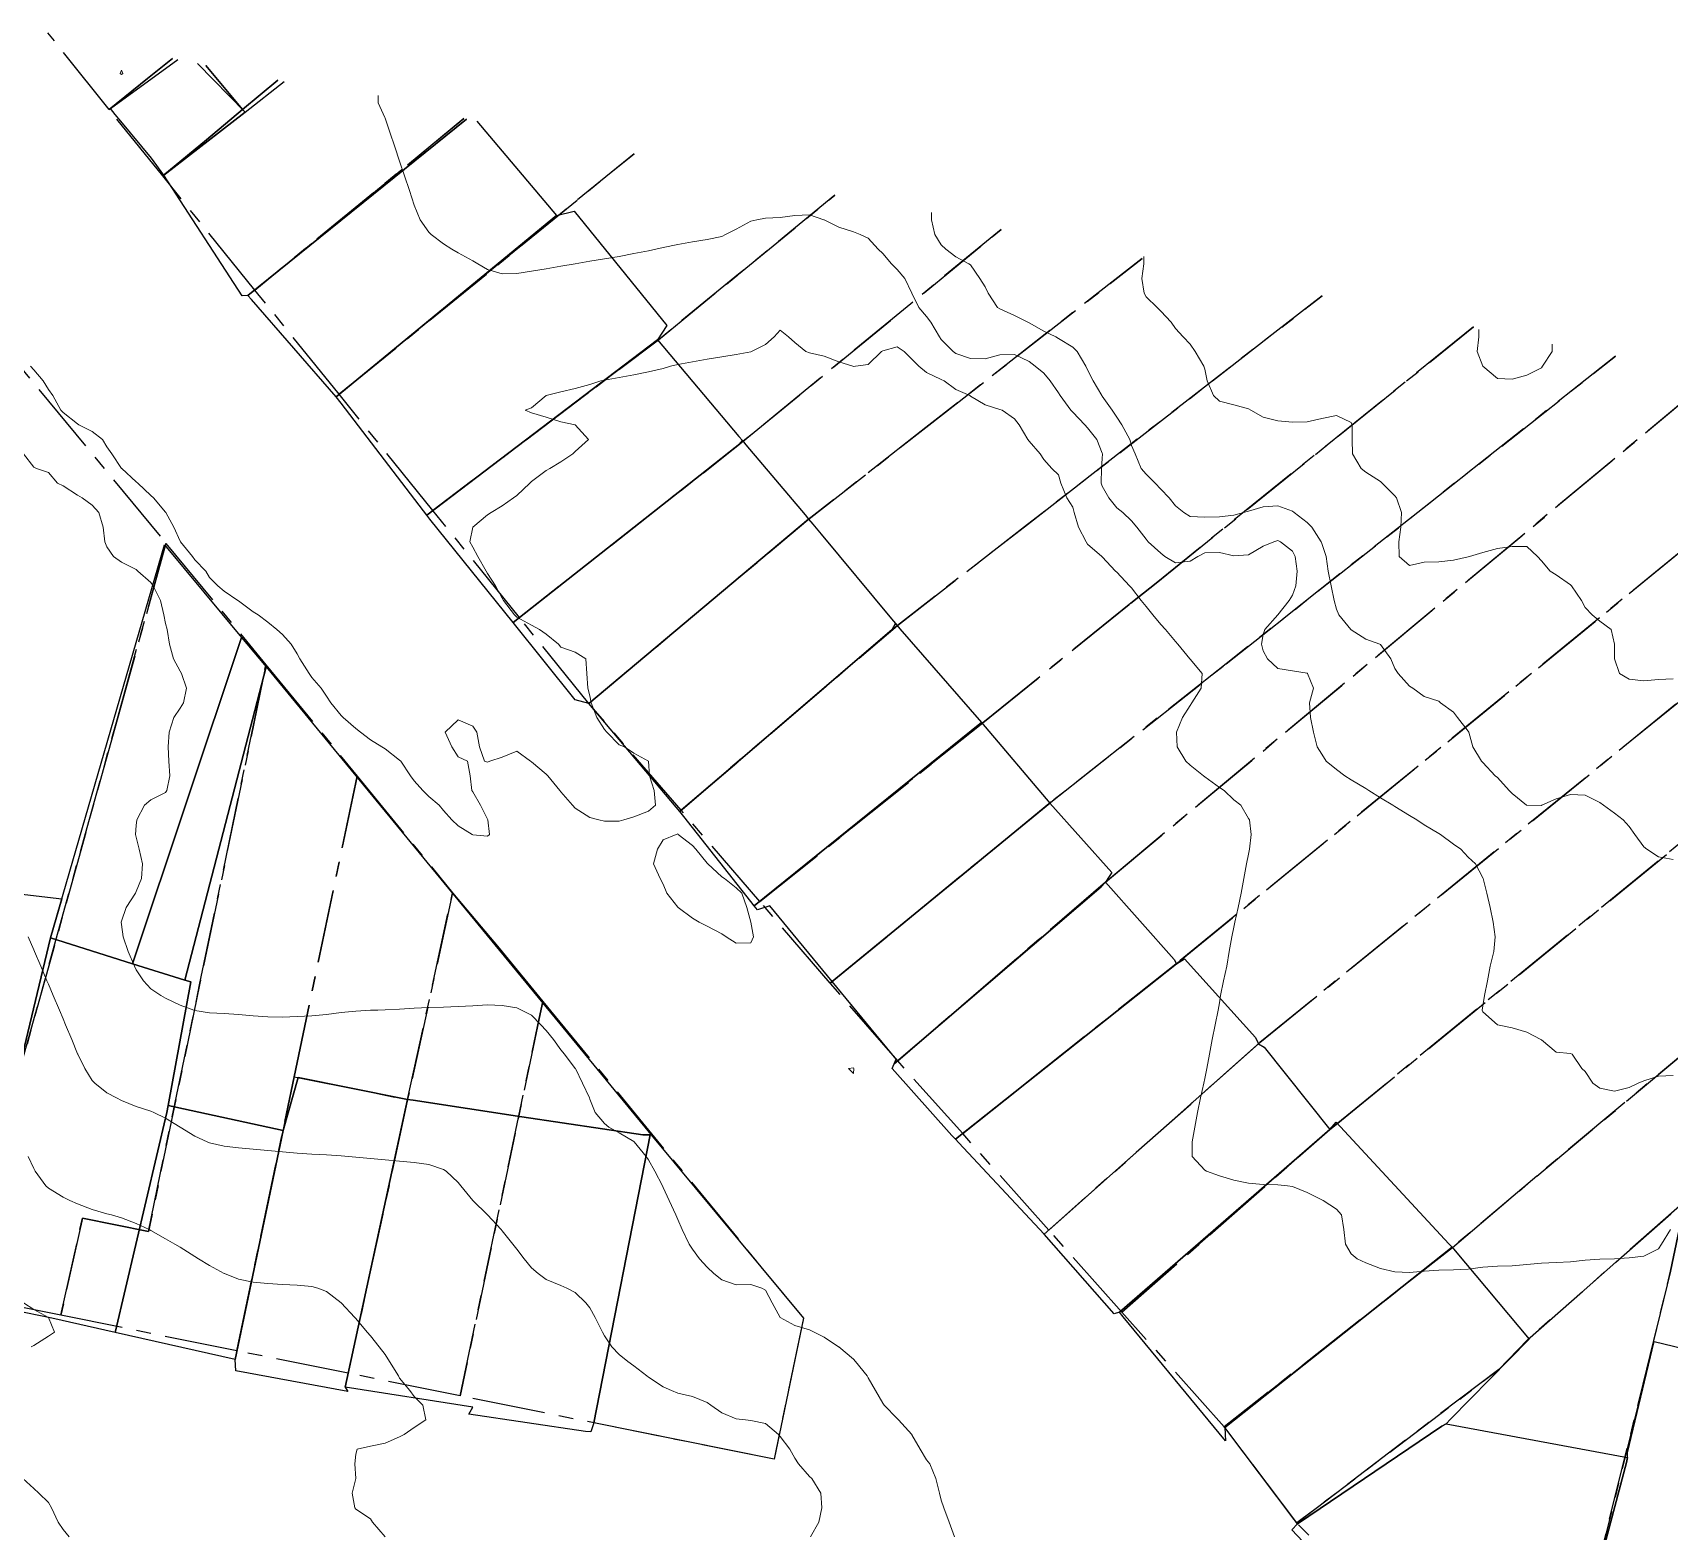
# Model space of a CAD drawing. Header units: centimetres. Extents: x 0 to 642158, y -847 to 649707.
# Drawn here: x 616703.2 to 616759.1, y 621710.9 to 621762.1 of the extents above; entities that cross this region are included whole.
import ezdxf

# ---------------------------------------------------------------- set-up
doc = ezdxf.new("R2010")
doc.units = ezdxf.units.CM
doc.header["$MEASUREMENT"] = 0
doc.linetypes.add('CENTERX2', pattern=[4, 2.5, -0.5, 0.5, -0.5])
doc.layers.add('SPW_batiments', color=7, linetype='Continuous')
doc.layers.add('SPW_parcellaire cadastral', color=7, linetype='CENTERX2', lineweight=25, true_color=0xff0542)
doc.layers.add('WAL_topographie 0.5', color=253, linetype='Continuous', lineweight=20)

msp = doc.modelspace()

# ---------------------------------------------------------------- linework, layer by layer
at = {"layer": 'SPW_batiments'}
for points in [[(616710.469, 621759.433), (616707.695, 621757.28), (616707.268, 621757.858), (616706.224, 621759.122), (616706.033, 621759.354), (616705.871, 621759.55), (616708.178, 621761.225)], [(616708.843, 621761.088), (616710.469, 621759.433)], [(616718.034, 621759.191), (616710.567, 621753.162), (616710.37, 621753.159), (616707.695, 621757.28), (616710.469, 621759.433), (616711.81, 621760.476)], [(616721.105, 621755.901), (616713.578, 621749.708), (616710.687, 621753.023), (616710.567, 621753.162), (616718.034, 621759.191)], [(616718.384, 621759.119), (616721.105, 621755.901)], [(616724.873, 621752.135), (616724.552, 621751.653), (616716.674, 621745.663), (616716.56, 621745.812), (616713.747, 621749.487), (616713.578, 621749.708), (616721.105, 621755.901), (616721.715, 621756.052), (616724.873, 621752.135)], [(616727.336, 621748.351), (616727.458, 621748.207), (616727.363, 621748.086), (616719.623, 621741.99), (616716.782, 621745.524), (616716.674, 621745.663), (616724.552, 621751.653), (616727.336, 621748.351)], [(616727.578, 621748.064), (616729.597, 621745.667), (616729.718, 621745.523), (616722.211, 621739.226), (616721.74, 621739.354), (616719.623, 621741.99), (616727.363, 621748.086), (616727.458, 621748.207), (616727.578, 621748.064)], [(616729.863, 621745.35), (616730.145, 621745.015), (616732.551, 621742.114), (616732.682, 621741.957), (616732.572, 621741.752), (616725.316, 621735.541), (616725.194, 621735.687), (616722.211, 621739.226), (616729.718, 621745.523), (616729.863, 621745.35)], [(616710.346, 621741.483), (616706.625, 621730.335), (616703.821, 621731.214), (616707.714, 621744.65), (616710.346, 621741.483)], [(616706.625, 621730.335), (616710.346, 621741.483), (616711.195, 621740.474), (616708.41, 621729.777), (616706.625, 621730.335)], [(616732.84, 621741.774), (616735.621, 621738.572), (616727.863, 621732.309), (616727.747, 621732.457), (616725.455, 621735.365), (616725.316, 621735.541), (616732.572, 621741.752), (616732.682, 621741.957), (616732.84, 621741.774)], [(616724.386, 621724.435), (616729.542, 621718.22), (616728.543, 621713.403), (616722.378, 621714.645), (616724.305, 621724.492), (616724.057, 621724.488), (616719.928, 621725.102), (616716.208, 621725.67), (616716.023, 621725.699), (616715.844, 621725.727), (616712.281, 621726.442), (616711.767, 621724.634), (616707.846, 621725.495), (616708.619, 621729.711), (616708.41, 621729.777), (616711.195, 621740.474), (616724.386, 621724.435)], [(616737.962, 621735.824), (616730.526, 621729.729), (616728.399, 621732.313), (616727.972, 621732.171), (616727.863, 621732.309), (616735.621, 621738.572), (616737.962, 621735.824)], [(616740.074, 621733.446), (616739.984, 621733.311), (616739.861, 621733.125), (616739.716, 621732.962), (616732.646, 621726.913), (616732.714, 621727.071), (616730.526, 621729.729), (616737.962, 621735.824), (616740.074, 621733.446)], [(616694.513, 621729.965), (616694.527, 621730.04), (616695.174, 621733.616), (616704.208, 621732.549), (616703.821, 621731.214), (616702.733, 621726.651), (616702.702, 621726.472), (616702.546, 621726.502), (616699.38, 621727.195), (616699.551, 621728.882), (616694.923, 621729.872), (616694.703, 621729.919), (616694.513, 621729.965)], [(616742.206, 621730.477), (616742.291, 621730.335), (616734.734, 621724.335), (616734.613, 621724.471), (616732.578, 621726.754), (616732.646, 621726.913), (616739.716, 621732.962), (616739.861, 621733.125), (616742.206, 621730.477)], [(616706.625, 621730.335), (616708.41, 621729.777), (616708.619, 621729.711), (616707.846, 621725.495), (616707.792, 621725.256), (616706.036, 621717.736), (616703.868, 621718.228), (616701.189, 621718.772), (616700.951, 621718.821), (616702.653, 621726.252), (616702.702, 621726.472), (616702.733, 621726.651), (616703.821, 621731.214), (616706.625, 621730.335)], [(616744.985, 621727.811), (616745.091, 621727.595), (616737.767, 621721.099), (616734.847, 621724.211), (616734.734, 621724.335), (616742.291, 621730.335), (616742.56, 621730.497), (616744.985, 621727.811)], [(616745.281, 621727.483), (616747.527, 621724.673), (616740.341, 621718.426), (616740.162, 621718.375), (616737.767, 621721.099), (616745.091, 621727.595), (616745.281, 621727.483)], [(616715.844, 621725.727), (616716.023, 621725.699), (616713.889, 621715.865), (616713.975, 621715.715), (616710.15, 621716.424), (616710.128, 621716.809), (616711.767, 621724.634), (616712.281, 621726.442), (616715.844, 621725.727)], [(616711.767, 621724.634), (616710.128, 621716.809), (616706.036, 621717.736), (616707.792, 621725.256), (616707.846, 621725.495), (616711.767, 621724.634)], [(616716.208, 621725.67), (616719.928, 621725.102), (616724.057, 621724.488), (616724.305, 621724.492), (616722.378, 621714.645), (616722.279, 621714.336), (616722.096, 621714.355), (616718.113, 621714.947), (616718.253, 621715.187), (616713.889, 621715.865), (616716.023, 621725.699), (616716.208, 621725.67)], [(616751.593, 621720.77), (616751.705, 621720.648), (616743.937, 621714.495), (616743.964, 621714.032), (616740.466, 621718.275), (616740.341, 621718.426), (616747.527, 621724.673), (616747.744, 621724.918), (616751.593, 621720.77)], [(616751.805, 621720.525), (616754.332, 621717.503), (616751.649, 621714.774), (616751.499, 621714.619), (616751.35, 621714.533), (616746.418, 621711.193), (616746.303, 621711.347), (616743.937, 621714.495), (616751.705, 621720.648), (616751.805, 621720.525)], [(616762.515, 621716.487), (616762.456, 621716.174), (616767.791, 621715.397), (616768.04, 621715.34), (616765.915, 621705.626), (616760.601, 621706.713), (616756.393, 621707.411), (616756.111, 621707.447), (616757.66, 621713.297), (616757.688, 621713.459), (616757.693, 621713.622), (616758.6, 621717.423), (616762.515, 621716.487)], [(616757.688, 621713.459), (616757.66, 621713.297), (616756.111, 621707.447), (616748.903, 621708.672), (616747.537, 621709.598), (616746.222, 621710.992), (616746.418, 621711.193), (616751.35, 621714.533), (616751.499, 621714.619), (616757.688, 621713.459)]]:
    msp.add_lwpolyline(points, dxfattribs=at)
at = {"layer": 'SPW_parcellaire cadastral'}
for points in [[(616705.826, 621759.517), (616703.73, 621762.143)], [(616707.99, 621761.264), (616707.138, 621760.576), (616705.826, 621759.517)], [(616705.826, 621759.517), (616707.138, 621760.576), (616707.99, 621761.264)], [(616709.127, 621761.029), (616710.386, 621759.518), (616709.148, 621758.486), (616707.657, 621757.249), (616705.826, 621759.517)], [(616717.945, 621759.209), (616710.804, 621753.352), (616707.657, 621757.249), (616709.148, 621758.486), (616710.386, 621759.518), (616711.59, 621760.521)], [(616711.59, 621760.521), (616710.386, 621759.518), (616709.127, 621761.029)], [(616710.804, 621753.352), (616717.945, 621759.209)], [(616723.759, 621758.009), (616713.68, 621749.79), (616710.804, 621753.352)], [(616730.619, 621756.594), (616727.328, 621753.897), (616724.592, 621751.655), (616716.884, 621745.823), (616713.68, 621749.79), (616723.759, 621758.009)], [(616736.298, 621755.421), (616727.489, 621748.183), (616719.841, 621742.161), (616716.884, 621745.823), (616724.592, 621751.655), (616727.328, 621753.897), (616730.619, 621756.594)], [(616722.211, 621739.225), (616719.841, 621742.161), (616727.489, 621748.183), (616736.298, 621755.421)], [(616741.11, 621754.428), (616733.719, 621748.65), (616729.697, 621745.501), (616722.211, 621739.225)], [(616722.211, 621739.225), (616729.697, 621745.501), (616733.719, 621748.65), (616741.11, 621754.428)], [(616688.392, 621737.473), (616684.583, 621742.442), (616686.535, 621743.17), (616690.54, 621744.665), (616700.881, 621753.037), (616707.767, 621744.695), (616706.096, 621738.67), (616702.711, 621726.465), (616701.039, 621718.958), (616692.695, 621720.643), (616694.473, 621729.904), (616694.484, 621729.965), (616696.726, 621741.641), (616688.392, 621737.473)], [(616747.263, 621753.159), (616737.197, 621745.342), (616732.753, 621741.893), (616725.362, 621735.58), (616722.211, 621739.225)], [(616752.433, 621752.091), (616741.586, 621743.341), (616740.726, 621742.648), (616735.614, 621738.524), (616728.056, 621732.462), (616725.362, 621735.58), (616732.753, 621741.893), (616737.197, 621745.342), (616747.263, 621753.159)], [(616730.457, 621729.669), (616728.056, 621732.462), (616735.614, 621738.524), (616740.726, 621742.648), (616741.586, 621743.341), (616752.433, 621752.091)], [(616757.28, 621751.091), (616743.981, 621740.582), (616737.994, 621735.849), (616730.457, 621729.669)], [(616760.33, 621750.155), (616739.862, 621733.125), (616732.764, 621727.013), (616730.457, 621729.669), (616737.994, 621735.849), (616743.981, 621740.582), (616757.28, 621751.091)], [(616760.33, 621750.155), (616762.929, 621747.215), (616742.261, 621730.324), (616734.982, 621724.53), (616732.764, 621727.013), (616739.862, 621733.125), (616760.33, 621750.155)], [(616734.982, 621724.53), (616742.261, 621730.324), (616762.929, 621747.215), (616765.55, 621744.249), (616745.137, 621727.643), (616737.922, 621721.235), (616734.982, 621724.53)], [(616711.182, 621740.543), (616708.917, 621729.617), (616707.169, 621721.188), (616704.915, 621721.643), (616704.176, 621718.324), (616701.039, 621718.958), (616702.711, 621726.465), (616706.096, 621738.67), (616707.767, 621744.695), (616711.182, 621740.543)], [(616773.879, 621744.51), (616772.229, 621736.44), (616769.512, 621723.179), (616769.131, 621721.324), (616767.585, 621713.682), (616766.786, 621709.703), (616765.903, 621705.566), (616756.118, 621707.472), (616758.112, 621715.503), (616759.165, 621719.833), (616759.661, 621722.22), (616765.391, 621727.257), (616766.81, 621733.286), (616771.659, 621737.337), (616768.033, 621741.44), (616766.524, 621743.148), (616773.879, 621744.51)], [(616737.922, 621721.235), (616745.137, 621727.643), (616765.55, 621744.249), (616766.524, 621743.148), (616768.033, 621741.44), (616747.797, 621724.892), (616747.528, 621724.672), (616740.421, 621718.435), (616737.922, 621721.235)], [(616743.92, 621714.517), (616740.421, 621718.435), (616747.528, 621724.672), (616747.797, 621724.892), (616768.033, 621741.44), (616771.659, 621737.337), (616766.81, 621733.286), (616754.592, 621723.079), (616751.71, 621720.641), (616743.92, 621714.517)], [(616711.182, 621740.543), (616714.304, 621736.747), (616712.151, 621726.468), (616710.191, 621717.109), (616704.176, 621718.324), (616704.915, 621721.643), (616707.169, 621721.188), (616708.917, 621729.617), (616711.182, 621740.543)], [(616716.022, 621725.691), (616712.151, 621726.468), (616714.304, 621736.747), (616717.556, 621732.759), (616716.022, 621725.691)], [(616743.92, 621714.517), (616751.71, 621720.641), (616754.592, 621723.079), (616766.81, 621733.286), (616765.391, 621727.257), (616759.661, 621722.22), (616757.299, 621720.143), (616754.272, 621717.482), (616753.297, 621716.475), (616746.393, 621711.227), (616743.92, 621714.517)], [(616713.993, 621716.341), (616716.022, 621725.691), (616717.556, 621732.759), (616719.144, 621730.863), (616720.638, 621729.046), (616720.515, 621728.459), (616717.815, 621715.569), (616713.993, 621716.341)], [(616720.638, 621729.046), (616729.543, 621718.22), (616728.543, 621713.402), (616717.815, 621715.569), (616720.515, 621728.459), (616720.638, 621729.046)], [(616713.993, 621716.341), (616710.191, 621717.109), (616712.151, 621726.468), (616716.022, 621725.691), (616713.993, 621716.341)], [(616746.393, 621711.227), (616753.297, 621716.475), (616754.272, 621717.482), (616757.299, 621720.143), (616759.661, 621722.22), (616759.165, 621719.833), (616758.112, 621715.503), (616756.118, 621707.472), (616748.904, 621708.671), (616746.393, 621711.227)]]:
    msp.add_lwpolyline(points, dxfattribs=at)
at = {"layer": 'WAL_topographie 0.5'}
for points in [[(616706.298, 621760.75), (616706.25, 621760.714), (616706.201, 621760.75), (616706.25, 621760.861), (616706.298, 621760.75)], [(616715.013, 621760), (616715.013, 621759.75), (616715.238, 621759.25), (616715.25, 621759.221), (616715.417, 621758.75), (616715.583, 621758.25), (616715.75, 621757.75), (616715.75, 621757.75), (616715.917, 621757.25), (616716.083, 621756.75), (616716.25, 621756.25), (616716.25, 621756.25), (616716.448, 621755.75), (616716.75, 621755.331), (616716.826, 621755.25), (616717.25, 621754.932), (616717.536, 621754.75), (616717.75, 621754.622), (616718.25, 621754.35), (616718.417, 621754.25), (616718.75, 621754.05), (616719.25, 621753.903), (616719.75, 621753.921), (616720.25, 621753.992), (616720.75, 621754.08), (616721.25, 621754.167), (616721.75, 621754.25), (616721.75, 621754.25), (616722.25, 621754.333), (616722.75, 621754.417), (616723.25, 621754.503), (616723.75, 621754.595), (616724.25, 621754.696), (616724.5, 621754.75), (616724.75, 621754.804), (616725.25, 621754.905), (616725.75, 621754.997), (616726.25, 621755.083), (616726.75, 621755.185), (616726.88, 621755.25), (616727.25, 621755.437), (616727.75, 621755.707), (616727.954, 621755.75), (616728.25, 621755.808), (616728.75, 621755.825), (616729.25, 621755.902), (616729.75, 621755.924), (616730.235, 621755.75), (616730.25, 621755.746), (616730.75, 621755.504), (616731.25, 621755.338), (616731.482, 621755.25), (616731.75, 621755.121), (616732.097, 621754.75), (616732.25, 621754.597), (616732.555, 621754.25), (616732.75, 621754.051), (616733.005, 621753.75), (616733.245, 621753.25), (616733.25, 621753.24), (616733.487, 621752.75), (616733.75, 621752.447), (616733.896, 621752.25), (616734.186, 621751.75), (616734.25, 621751.661), (616734.657, 621751.25), (616734.75, 621751.188), (616735.25, 621751.008), (616735.75, 621751.002), (616736.25, 621751.136), (616736.75, 621751.146), (616737.25, 621750.914), (616737.461, 621750.75), (616737.75, 621750.506), (616737.975, 621750.25), (616738.25, 621749.837), (616738.307, 621749.75), (616738.682, 621749.25), (616738.75, 621749.177), (616739.157, 621748.75), (616739.25, 621748.649), (616739.567, 621748.25), (616739.75, 621747.784), (616739.762, 621747.75), (616739.75, 621747.599), (616739.723, 621747.25), (616739.718, 621746.75), (616739.75, 621746.651), (616739.972, 621746.25), (616740.25, 621745.916), (616740.449, 621745.75), (616740.75, 621745.465), (616740.929, 621745.25), (616741.25, 621744.841), (616741.317, 621744.75), (616741.75, 621744.358), (616741.889, 621744.25), (616742.25, 621744.028), (616742.75, 621744.091), (616743.011, 621744.25), (616743.25, 621744.37), (616743.75, 621744.386), (616744.25, 621744.269), (616744.75, 621744.305), (616745.25, 621744.6), (616745.606, 621744.75), (616745.75, 621744.791), (616745.842, 621744.75), (616746.25, 621744.426), (616746.335, 621744.25), (616746.407, 621743.75), (616746.365, 621743.25), (616746.25, 621742.929), (616746.136, 621742.75), (616745.75, 621742.253), (616745.746, 621742.25), (616745.302, 621741.75), (616745.25, 621741.583), (616745.193, 621741.25), (616745.25, 621741.024), (616745.392, 621740.75), (616745.75, 621740.421), (616746.25, 621740.336), (616746.75, 621740.26), (616746.766, 621740.25), (616746.965, 621739.75), (616746.831, 621739.25), (616746.865, 621738.75), (616746.97, 621738.25), (616747.097, 621737.75), (616747.25, 621737.495), (616747.401, 621737.25), (616747.75, 621736.976), (616748.039, 621736.75), (616748.25, 621736.62), (616748.75, 621736.316), (616748.857, 621736.25), (616749.25, 621736.007), (616749.672, 621735.75), (616749.75, 621735.703), (616750.25, 621735.402), (616750.5, 621735.25), (616750.75, 621735.085), (616751.25, 621734.78), (616751.299, 621734.75), (616751.75, 621734.417), (616752, 621734.25), (616752.25, 621733.978), (616752.5, 621733.75), (616752.75, 621733.266), (616752.759, 621733.25), (616752.892, 621732.75), (616753, 621732.25), (616753.103, 621731.75), (616753.174, 621731.25), (616753.122, 621730.75), (616753.006, 621730.25), (616752.909, 621729.75), (616752.806, 621729.25), (616752.75, 621728.893), (616752.726, 621728.75), (616752.75, 621728.694), (616753.25, 621728.25), (616753.25, 621728.25), (616753.75, 621728.143), (616754.25, 621728), (616754.731, 621727.75), (616754.75, 621727.735), (616755.25, 621727.315), (616755.75, 621727.265), (616755.806, 621727.25), (616756.136, 621726.75), (616756.25, 621726.65), (616756.508, 621726.25), (616756.75, 621726.078), (616757.25, 621725.985), (616757.75, 621726.107), (616758.056, 621726.25), (616758.25, 621726.336), (616758.75, 621726.495), (616759.25, 621726.514)], [(616733.915, 621756), (616733.915, 621755.75), (616734.034, 621755.25), (616734.25, 621754.898), (616734.407, 621754.75), (616734.75, 621754.489), (616735.197, 621754.25), (616735.25, 621754.212), (616735.568, 621753.75), (616735.75, 621753.463), (616735.857, 621753.25), (616736.175, 621752.75), (616736.25, 621752.707), (616736.75, 621752.482), (616737.204, 621752.25), (616737.25, 621752.23), (616737.75, 621751.948), (616738.16, 621751.75), (616738.25, 621751.7), (616738.75, 621751.401), (616738.898, 621751.25), (616739.194, 621750.75), (616739.25, 621750.625), (616739.442, 621750.25), (616739.732, 621749.75), (616739.75, 621749.726), (616740.085, 621749.25), (616740.25, 621749.007), (616740.424, 621748.75), (616740.687, 621748.25), (616740.75, 621748.036), (616740.873, 621747.75), (616741.082, 621747.25), (616741.25, 621747.063), (616741.553, 621746.75), (616741.75, 621746.554), (616742.031, 621746.25), (616742.25, 621745.977), (616742.534, 621745.75), (616742.75, 621745.616), (616743.25, 621745.593), (616743.75, 621745.607), (616744.25, 621745.656), (616744.575, 621745.75), (616744.75, 621745.797), (616745.25, 621745.945), (616745.75, 621745.981), (616746.25, 621745.793), (616746.306, 621745.75), (616746.75, 621745.41), (616746.908, 621745.25), (616747.233, 621744.75), (616747.25, 621744.689), (616747.394, 621744.25), (616747.466, 621743.75), (616747.573, 621743.25), (616747.668, 621742.75), (616747.75, 621742.452), (616747.828, 621742.25), (616748.241, 621741.75), (616748.25, 621741.742), (616748.75, 621741.421), (616749.233, 621741.25), (616749.25, 621741.236), (616749.604, 621740.75), (616749.75, 621740.42), (616749.859, 621740.25), (616750.25, 621739.821), (616750.362, 621739.75), (616750.75, 621739.463), (616751.25, 621739.307), (616751.303, 621739.25), (616751.75, 621738.927), (616751.884, 621738.75), (616752.25, 621738.28), (616752.268, 621738.25), (616752.408, 621737.75), (616752.707, 621737.25), (616752.75, 621737.213), (616753.177, 621736.75), (616753.25, 621736.692), (616753.653, 621736.25), (616753.75, 621736.153), (616754.245, 621735.75), (616754.25, 621735.747), (616754.75, 621735.745), (616754.762, 621735.75), (616755.25, 621735.966), (616755.75, 621736.117), (616756.25, 621736.088), (616756.75, 621735.843), (616756.867, 621735.75), (616757.25, 621735.483), (616757.544, 621735.25), (616757.75, 621735.023), (616757.943, 621734.75), (616758.25, 621734.324), (616758.351, 621734.25), (616758.75, 621733.988), (616759.25, 621733.892)], [(616741.167, 621754.5), (616741.167, 621754.25), (616741.105, 621753.75), (616741.182, 621753.25), (616741.25, 621753.122), (616741.622, 621752.75), (616741.75, 621752.634), (616742.109, 621752.25), (616742.25, 621752.04), (616742.515, 621751.75), (616742.75, 621751.507), (616742.923, 621751.25), (616743.221, 621750.75), (616743.25, 621750.65), (616743.331, 621750.25), (616743.552, 621749.75), (616743.75, 621749.558), (616744.25, 621749.429), (616744.75, 621749.29), (616744.824, 621749.25), (616745.25, 621749.012), (616745.75, 621748.888), (616746.25, 621748.834), (616746.75, 621748.852), (616747.25, 621748.96), (616747.75, 621749.071), (616748.25, 621748.831), (616748.285, 621748.75), (616748.288, 621748.25), (616748.293, 621747.75), (616748.599, 621747.25), (616748.75, 621747.125), (616749.25, 621746.811), (616749.308, 621746.75), (616749.75, 621746.324), (616749.803, 621746.25), (616749.977, 621745.75), (616749.949, 621745.25), (616749.886, 621744.75), (616749.891, 621744.25), (616750.25, 621743.946), (616750.75, 621744.054), (616751.25, 621744.07), (616751.75, 621744.126), (616752.25, 621744.236), (616752.297, 621744.25), (616752.75, 621744.388), (616753.25, 621744.523), (616753.75, 621744.594), (616754.25, 621744.594), (616754.619, 621744.25), (616754.75, 621744.101), (616755.045, 621743.75), (616755.25, 621743.621), (616755.75, 621743.285), (616755.782, 621743.25), (616756.118, 621742.75), (616756.25, 621742.51), (616756.481, 621742.25), (616756.75, 621742.043), (616757.137, 621741.75), (616757.25, 621741.25), (616757.25, 621741.25), (616757.25, 621740.75), (616757.421, 621740.25), (616757.75, 621740.054), (616758.25, 621740.005), (616758.75, 621740.047), (616759.25, 621740.064)], [(616703.145, 621750.75), (616703.25, 621750.62), (616703.575, 621750.25), (616703.75, 621749.951), (616703.901, 621749.75), (616704.181, 621749.25), (616704.25, 621749.165), (616704.75, 621748.778), (616704.795, 621748.75), (616705.25, 621748.515), (616705.6, 621748.25), (616705.75, 621747.992), (616705.92, 621747.75), (616706.25, 621747.258), (616706.256, 621747.25), (616706.75, 621746.795), (616706.803, 621746.75), (616707.25, 621746.33), (616707.336, 621746.25), (616707.75, 621745.765), (616707.764, 621745.75), (616708.034, 621745.25), (616708.25, 621744.777), (616708.266, 621744.75), (616708.669, 621744.25), (616708.75, 621744.132), (616709.132, 621743.75), (616709.25, 621743.526), (616709.536, 621743.25), (616709.75, 621743.063), (616710.226, 621742.75), (616710.25, 621742.737), (616710.75, 621742.361), (616710.917, 621742.25), (616711.25, 621742.006), (616711.559, 621741.75), (616711.75, 621741.583), (616712.039, 621741.25), (616712.25, 621740.922), (616712.335, 621740.75), (616712.654, 621740.25), (616712.75, 621740.117), (616713.066, 621739.75), (616713.25, 621739.481), (616713.397, 621739.25), (616713.75, 621738.811), (616713.815, 621738.75), (616714.25, 621738.373), (616714.409, 621738.25), (616714.75, 621737.986), (616715.141, 621737.75), (616715.25, 621737.681), (616715.75, 621737.293), (616715.787, 621737.25), (616716.115, 621736.75), (616716.25, 621736.583), (616716.539, 621736.25), (616716.75, 621736.052), (616717.095, 621735.75), (616717.25, 621735.569), (616717.531, 621735.25), (616717.75, 621735.046), (616718.231, 621734.75), (616718.25, 621734.74), (616718.75, 621734.696), (616718.815, 621734.75), (616718.762, 621735.25), (616718.75, 621735.275), (616718.506, 621735.75), (616718.25, 621736.204), (616718.217, 621736.25), (616718.164, 621736.75), (616718.068, 621737.25), (616717.75, 621737.402), (616717.528, 621737.75), (616717.306, 621738.25), (616717.75, 621738.671), (616718.25, 621738.45), (616718.381, 621738.25), (616718.477, 621737.75), (616718.65, 621737.25), (616718.75, 621737.224), (616718.833, 621737.25), (616719.25, 621737.397), (616719.75, 621737.592), (616720.214, 621737.25), (616720.25, 621737.235), (616720.75, 621736.81), (616720.81, 621736.75), (616721.217, 621736.25), (616721.25, 621736.206), (616721.654, 621735.75), (616721.75, 621735.654), (616722.25, 621735.333), (616722.55, 621735.25), (616722.75, 621735.205), (616723.25, 621735.2), (616723.404, 621735.25), (616723.75, 621735.349), (616724.25, 621735.552), (616724.494, 621735.75), (616724.441, 621736.25), (616724.287, 621736.75), (616724.25, 621737.25), (616724.25, 621737.25), (616723.75, 621737.528), (616723.43, 621737.75), (616723.25, 621737.813), (616722.831, 621738.25), (616722.75, 621738.342), (616722.482, 621738.75), (616722.294, 621739.25), (616722.25, 621739.485), (616722.174, 621739.75), (616722.143, 621740.25), (616722.107, 621740.75), (616721.75, 621740.977), (616721.25, 621741.15), (616721.179, 621741.25), (616720.75, 621741.591), (616720.531, 621741.75), (616720.25, 621741.9), (616719.75, 621742.18), (616719.668, 621742.25), (616719.301, 621742.75), (616719.25, 621742.827), (616719.027, 621743.25), (616718.75, 621743.668), (616718.706, 621743.75), (616718.42, 621744.25), (616718.25, 621744.571), (616718.15, 621744.75), (616718.25, 621745.25), (616718.25, 621745.25), (616718.75, 621745.667), (616718.875, 621745.75), (616719.25, 621745.975), (616719.643, 621746.25), (616719.75, 621746.333), (616720.191, 621746.75), (616720.25, 621746.806), (616720.75, 621747.185), (616720.875, 621747.25), (616721.25, 621747.487), (616721.667, 621747.75), (616721.75, 621747.833), (616722.204, 621748.25), (616721.75, 621748.75), (616721.75, 621748.75), (616721.25, 621748.854), (616720.75, 621749.012), (616720.25, 621749.162), (616720.036, 621749.25), (616720.25, 621749.329), (616720.75, 621749.75), (616720.75, 621749.75), (616721.25, 621749.875), (616721.75, 621749.99), (616722.25, 621750.12), (616722.625, 621750.25), (616722.75, 621750.274), (616723.25, 621750.364), (616723.75, 621750.454), (616724.25, 621750.554), (616724.75, 621750.676), (616725, 621750.75), (616725.25, 621750.804), (616725.75, 621750.901), (616726.25, 621750.989), (616726.75, 621751.072), (616727.25, 621751.144), (616727.75, 621751.241), (616727.774, 621751.25), (616728.25, 621751.488), (616728.547, 621751.75), (616728.75, 621751.984), (616729.038, 621751.75), (616729.25, 621751.554), (616729.619, 621751.25), (616729.75, 621751.209), (616730.25, 621751.091), (616730.75, 621750.904), (616731.226, 621750.75), (616731.25, 621750.745), (616731.322, 621750.75), (616731.75, 621750.806), (616732.212, 621751.25), (616732.25, 621751.277), (616732.75, 621751.411), (616732.984, 621751.25), (616733.25, 621750.994), (616733.485, 621750.75), (616733.75, 621750.529), (616734.25, 621750.292), (616734.346, 621750.25), (616734.75, 621749.951), (616735.224, 621749.75), (616735.25, 621749.729), (616735.75, 621749.426), (616736.25, 621749.27), (616736.326, 621749.25), (616736.75, 621748.952), (616736.914, 621748.75), (616737.206, 621748.25), (616737.25, 621748.191), (616737.625, 621747.75), (616737.75, 621747.558), (616738.026, 621747.25), (616738.25, 621747.04), (616738.34, 621746.75), (616738.543, 621746.25), (616738.75, 621745.928), (616738.796, 621745.75), (616738.942, 621745.25), (616739.198, 621744.75), (616739.25, 621744.674), (616739.739, 621744.25), (616739.75, 621744.242), (616740.207, 621743.75), (616740.25, 621743.709), (616740.679, 621743.25), (616740.75, 621743.18), (616741.083, 621742.75), (616741.25, 621742.543), (616741.483, 621742.25), (616741.75, 621741.93), (616741.911, 621741.75), (616742.25, 621741.344), (616742.327, 621741.25), (616742.743, 621740.75), (616742.75, 621740.741), (616743.159, 621740.25), (616743.128, 621739.75), (616742.811, 621739.25), (616742.75, 621739.154), (616742.489, 621738.75), (616742.287, 621738.25), (616742.309, 621737.75), (616742.601, 621737.25), (616742.75, 621737.124), (616743.212, 621736.75), (616743.25, 621736.721), (616743.75, 621736.359), (616743.919, 621736.25), (616744.25, 621735.936), (616744.48, 621735.75), (616744.75, 621735.291), (616744.778, 621735.25), (616744.84, 621734.75), (616744.783, 621734.25), (616744.75, 621734.083), (616744.682, 621733.75), (616744.591, 621733.25), (616744.5, 621732.75), (616744.394, 621732.25), (616744.283, 621731.75), (616744.25, 621731.583), (616744.182, 621731.25), (616744.091, 621730.75), (616744, 621730.25), (616743.894, 621729.75), (616743.794, 621729.25), (616743.75, 621729), (616743.706, 621728.75), (616743.606, 621728.25), (616743.5, 621727.75), (616743.409, 621727.25), (616743.318, 621726.75), (616743.25, 621726.417), (616743.217, 621726.25), (616743.106, 621725.75), (616743, 621725.25), (616742.909, 621724.75), (616742.821, 621724.25), (616742.824, 621723.75), (616743.25, 621723.282), (616743.306, 621723.25), (616743.75, 621723.087), (616744.25, 621722.942), (616744.75, 621722.838), (616745.25, 621722.79), (616745.75, 621722.78), (616746.083, 621722.75), (616746.25, 621722.729), (616746.75, 621722.517), (616747.25, 621722.272), (616747.3, 621722.25), (616747.75, 621721.95), (616747.926, 621721.75), (616748.006, 621721.25), (616748.059, 621720.75), (616748.25, 621720.425), (616748.456, 621720.25), (616748.75, 621720.118), (616749.25, 621719.925), (616749.75, 621719.803), (616750.25, 621719.785), (616750.75, 621719.826), (616751.25, 621719.864), (616751.75, 621719.875), (616752.25, 621719.904), (616752.75, 621719.962), (616753.25, 621719.996), (616753.75, 621720.015), (616754.25, 621720.059), (616754.75, 621720.106), (616755.25, 621720.125), (616755.75, 621720.15), (616756.25, 621720.205), (616756.75, 621720.242), (616757.249, 621720.25), (616757.25, 621720.25), (616757.75, 621720.281), (616758.25, 621720.342), (616758.75, 621720.596), (616758.859, 621720.75), (616759.162, 621721.25)], [(616752.612, 621752), (616752.612, 621751.75), (616752.552, 621751.25), (616752.75, 621750.75), (616752.75, 621750.75), (616753.25, 621750.33), (616753.75, 621750.307), (616754.25, 621750.447), (616754.75, 621750.698), (616754.792, 621750.75), (616755.123, 621751.25), (616755.123, 621751.5)], [(616702.904, 621747.75), (616703.25, 621747.3), (616703.341, 621747.25), (616703.75, 621747.118), (616704.062, 621746.75), (616704.25, 621746.661), (616704.75, 621746.348), (616704.902, 621746.25), (616705.25, 621746.005), (616705.472, 621745.75), (616705.625, 621745.25), (616705.683, 621744.75), (616705.75, 621744.583), (616705.974, 621744.25), (616706.25, 621744.057), (616706.75, 621743.801), (616706.811, 621743.75), (616707.25, 621743.358), (616707.334, 621743.25), (616707.575, 621742.75), (616707.689, 621742.25), (616707.75, 621741.954), (616707.809, 621741.75), (616707.887, 621741.25), (616708.029, 621740.75), (616708.25, 621740.327), (616708.293, 621740.25), (616708.468, 621739.75), (616708.37, 621739.25), (616708.25, 621739.064), (616708.032, 621738.75), (616707.871, 621738.25), (616707.842, 621737.75), (616707.865, 621737.25), (616707.896, 621736.75), (616707.8, 621736.25), (616707.75, 621736.181), (616707.25, 621735.933), (616707.038, 621735.75), (616706.771, 621735.25), (616706.75, 621735.062), (616706.729, 621734.75), (616706.75, 621734.664), (616706.848, 621734.25), (616706.961, 621733.75), (616706.933, 621733.25), (616706.75, 621732.803), (616706.724, 621732.75), (616706.412, 621732.25), (616706.25, 621731.787), (616706.24, 621731.75), (616706.25, 621731.673), (616706.3, 621731.25), (616706.477, 621730.75), (616706.693, 621730.25), (616706.75, 621730.131), (616707, 621729.75), (616707.25, 621729.479), (616707.596, 621729.25), (616707.75, 621729.158), (616708.25, 621728.917), (616708.72, 621728.75), (616708.75, 621728.739), (616709.25, 621728.662), (616709.75, 621728.632), (616710.25, 621728.595), (616710.75, 621728.56), (616711.25, 621728.525), (616711.75, 621728.514), (616712.25, 621728.53), (616712.75, 621728.553), (616713.25, 621728.602), (616713.75, 621728.664), (616714.25, 621728.714), (616714.75, 621728.743), (616715, 621728.75), (616715.25, 621728.757), (616715.75, 621728.784), (616716.25, 621728.817), (616716.75, 621728.834), (616717.25, 621728.854), (616717.75, 621728.878), (616718.25, 621728.901), (616718.75, 621728.928), (616719.25, 621728.909), (616719.75, 621728.829), (616719.91, 621728.75), (616720.25, 621728.575), (616720.569, 621728.25), (616720.75, 621728.056), (616721.009, 621727.75), (616721.25, 621727.396), (616721.384, 621727.25), (616721.75, 621726.758), (616721.755, 621726.75), (616721.996, 621726.25), (616722.23, 621725.75), (616722.25, 621725.712), (616722.426, 621725.25), (616722.75, 621724.877), (616722.892, 621724.75), (616723.25, 621724.56), (616723.75, 621724.264), (616723.763, 621724.25), (616724.173, 621723.75), (616724.25, 621723.631), (616724.461, 621723.25), (616724.724, 621722.75), (616724.75, 621722.692), (616724.954, 621722.25), (616725.18, 621721.75), (616725.25, 621721.591), (616725.397, 621721.25), (616725.639, 621720.75), (616725.75, 621720.578), (616725.997, 621720.25), (616726.25, 621719.967), (616726.484, 621719.75), (616726.75, 621719.54), (616727.25, 621719.369), (616727.75, 621719.372), (616728.125, 621719.25), (616728.25, 621719.177), (616728.475, 621718.75), (616728.745, 621718.25), (616728.75, 621718.244), (616729.25, 621717.974), (616729.75, 621717.827), (616729.907, 621717.75), (616730.25, 621717.577), (616730.739, 621717.25), (616730.75, 621717.243), (616731.25, 621716.828), (616731.324, 621716.75), (616731.714, 621716.25), (616731.75, 621716.184), (616732.002, 621715.75), (616732.25, 621715.324), (616732.301, 621715.25), (616732.75, 621714.792), (616732.79, 621714.75), (616733.245, 621714.25), (616733.25, 621714.244), (616733.531, 621713.75), (616733.75, 621713.387), (616733.857, 621713.25), (616734.064, 621712.75), (616734.185, 621712.25), (616734.25, 621712.007), (616734.342, 621711.75), (616734.52, 621711.25), (616734.701, 621710.75)], [(616727.75, 621731.043), (616727.838, 621731.25), (616727.75, 621731.75), (616727.75, 621731.75), (616727.604, 621732.25), (616727.438, 621732.75), (616727.25, 621732.932), (616726.846, 621733.25), (616726.75, 621733.302), (616726.272, 621733.75), (616726.25, 621733.774), (616725.868, 621734.25), (616725.75, 621734.375), (616725.264, 621734.75), (616725.25, 621734.767), (616725.194, 621734.75), (616724.75, 621734.568), (616724.561, 621734.25), (616724.422, 621733.75), (616724.645, 621733.25), (616724.75, 621733.05), (616724.872, 621732.75), (616725.25, 621732.263), (616725.262, 621732.25), (616725.75, 621731.893), (616725.985, 621731.75), (616726.25, 621731.616), (616726.75, 621731.356), (616726.907, 621731.25), (616727.25, 621731.032), (616727.75, 621731.043)], [(616703.064, 621731.25), (616703.25, 621730.807), (616703.274, 621730.75), (616703.492, 621730.25), (616703.698, 621729.75), (616703.75, 621729.632), (616703.918, 621729.25), (616704.127, 621728.75), (616704.25, 621728.452), (616704.335, 621728.25), (616704.552, 621727.75), (616704.75, 621727.26), (616704.754, 621727.25), (616704.993, 621726.75), (616705.25, 621726.342), (616705.342, 621726.25), (616705.75, 621725.928), (616706.077, 621725.75), (616706.25, 621725.66), (616706.75, 621725.46), (616707.25, 621725.294), (616707.348, 621725.25), (616707.75, 621725.059), (616708.25, 621724.75), (616708.25, 621724.75), (616708.75, 621724.439), (616709.169, 621724.25), (616709.25, 621724.213), (616709.75, 621724.1), (616710.25, 621724.045), (616710.75, 621724), (616711.25, 621723.955), (616711.75, 621723.909), (616712.25, 621723.864), (616712.75, 621723.829), (616713.25, 621723.806), (616713.75, 621723.772), (616714, 621723.75), (616714.25, 621723.727), (616714.75, 621723.682), (616715.25, 621723.636), (616715.75, 621723.591), (616716.25, 621723.543), (616716.75, 621723.472), (616717.25, 621723.309), (616717.339, 621723.25), (616717.75, 621722.856), (616717.841, 621722.75), (616718.25, 621722.25), (616718.25, 621722.25), (616718.75, 621721.75), (616718.75, 621721.75), (616719.212, 621721.25), (616719.25, 621721.208), (616719.617, 621720.75), (616719.75, 621720.583), (616720.004, 621720.25), (616720.25, 621719.946), (616720.477, 621719.75), (616720.75, 621719.55), (616721.25, 621719.344), (616721.457, 621719.25), (616721.75, 621719.101), (616722.114, 621718.75), (616722.25, 621718.583), (616722.429, 621718.25), (616722.682, 621717.75), (616722.75, 621717.625), (616722.993, 621717.25), (616723.25, 621716.982), (616723.545, 621716.75), (616723.75, 621716.597), (616724.191, 621716.25), (616724.25, 621716.207), (616724.75, 621715.881), (616725.039, 621715.75), (616725.25, 621715.664), (616725.75, 621715.548), (616726.25, 621715.347), (616726.379, 621715.25), (616726.75, 621714.991), (616727.25, 621714.783), (616727.568, 621714.75), (616727.75, 621714.73), (616728.25, 621714.63), (616728.695, 621714.25), (616728.75, 621714.186), (616729.079, 621713.75), (616729.25, 621713.445), (616729.373, 621713.25), (616729.75, 621712.82), (616729.83, 621712.75), (616730.135, 621712.25), (616730.17, 621711.75), (616730.068, 621711.25), (616729.788, 621710.75)], [(616731.25, 621726.583), (616731.265, 621726.75), (616731.25, 621726.773), (616731.083, 621726.75), (616731.25, 621726.583)], [(616703.063, 621723.75), (616703.25, 621723.341), (616703.301, 621723.25), (616703.663, 621722.75), (616703.75, 621722.661), (616704.25, 621722.359), (616704.488, 621722.25), (616704.75, 621722.134), (616705.25, 621721.932), (616705.75, 621721.794), (616705.905, 621721.75), (616706.25, 621721.65), (616706.75, 621721.46), (616707.197, 621721.25), (616707.25, 621721.224), (616707.75, 621720.935), (616708.069, 621720.75), (616708.25, 621720.645), (616708.75, 621720.332), (616708.883, 621720.25), (616709.25, 621720.021), (616709.75, 621719.755), (616709.764, 621719.75), (616710.25, 621719.56), (616710.75, 621719.458), (616711.25, 621719.409), (616711.75, 621719.375), (616712.25, 621719.352), (616712.75, 621719.303), (616712.954, 621719.25), (616713.25, 621719.14), (616713.75, 621718.75), (616713.75, 621718.75), (616714.221, 621718.25), (616714.25, 621718.218), (616714.643, 621717.75), (616714.75, 621717.625), (616715.055, 621717.25), (616715.25, 621716.989), (616715.404, 621716.75), (616715.705, 621716.25), (616715.75, 621716.179), (616716.096, 621715.75), (616716.25, 621715.545), (616716.545, 621715.25), (616716.644, 621714.75), (616716.25, 621714.495), (616715.903, 621714.25), (616715.75, 621714.169), (616715.25, 621713.955), (616714.75, 621713.855), (616714.3, 621713.75), (616714.25, 621713.583), (616714.221, 621713.25), (616714.25, 621712.75), (616714.25, 621712.75), (616714.25, 621712.75), (616714.125, 621712.25), (616714.214, 621711.75), (616714.25, 621711.697), (616714.75, 621711.369), (616714.824, 621711.25), (616715.25, 621710.75)], [(616702.902, 621718.75), (616703.25, 621718.518), (616703.75, 621718.25), (616703.75, 621718.25), (616703.962, 621717.75), (616703.75, 621717.605), (616703.25, 621717.295), (616703.163, 621717.25)], [(616702.872, 621712.75), (616703.25, 621712.4), (616703.421, 621712.25), (616703.75, 621711.931), (616703.857, 621711.75), (616704.086, 621711.25), (616704.25, 621711.006), (616704.463, 621710.75)]]:
    msp.add_lwpolyline(points, dxfattribs=at)

doc.saveas('drawing.dxf')
